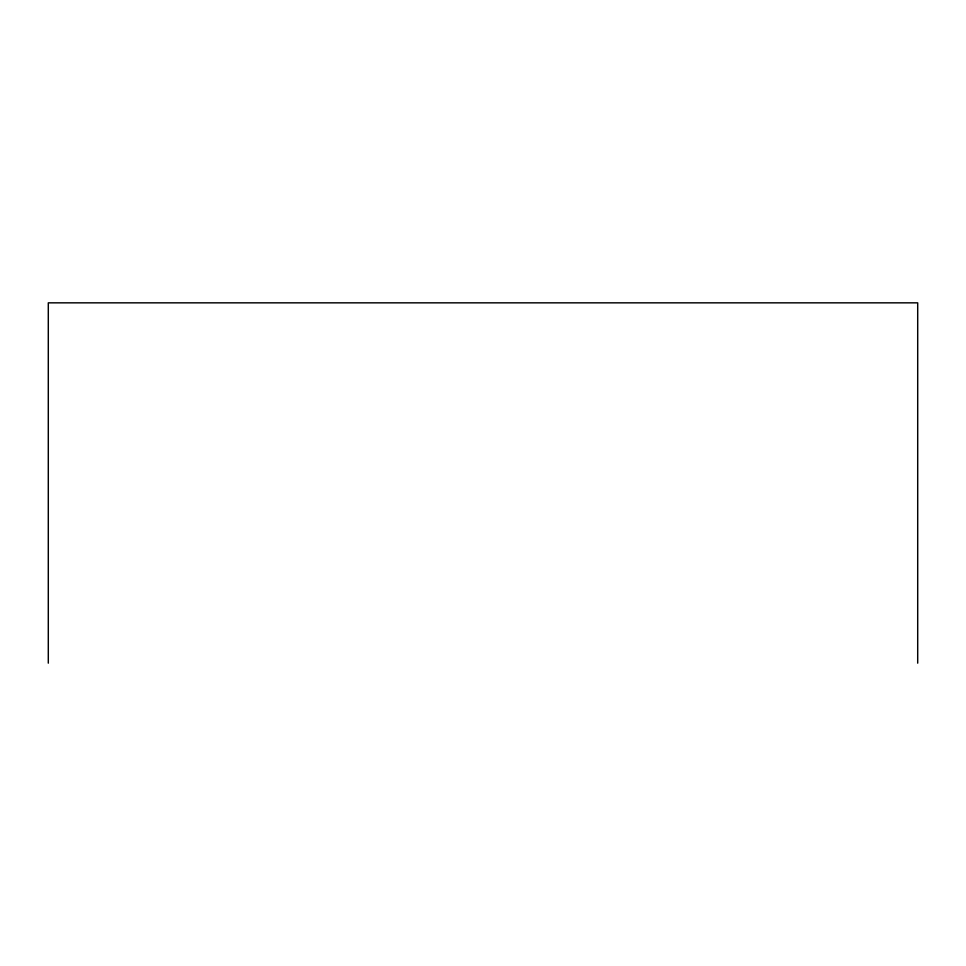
<?xml version="1.0" encoding="UTF-8"?>
<svg xmlns="http://www.w3.org/2000/svg" width="966" height="966" viewBox="0 0 966 966"><rect width="100%" height="100%" fill="white"/><g stroke="black" fill="none" stroke-linecap="round" stroke-linejoin="round"><path stroke-width="1.45" d="M917.7 663.159L917.7 302.841L48.3 302.841L48.3 663.159"/></g></svg>
